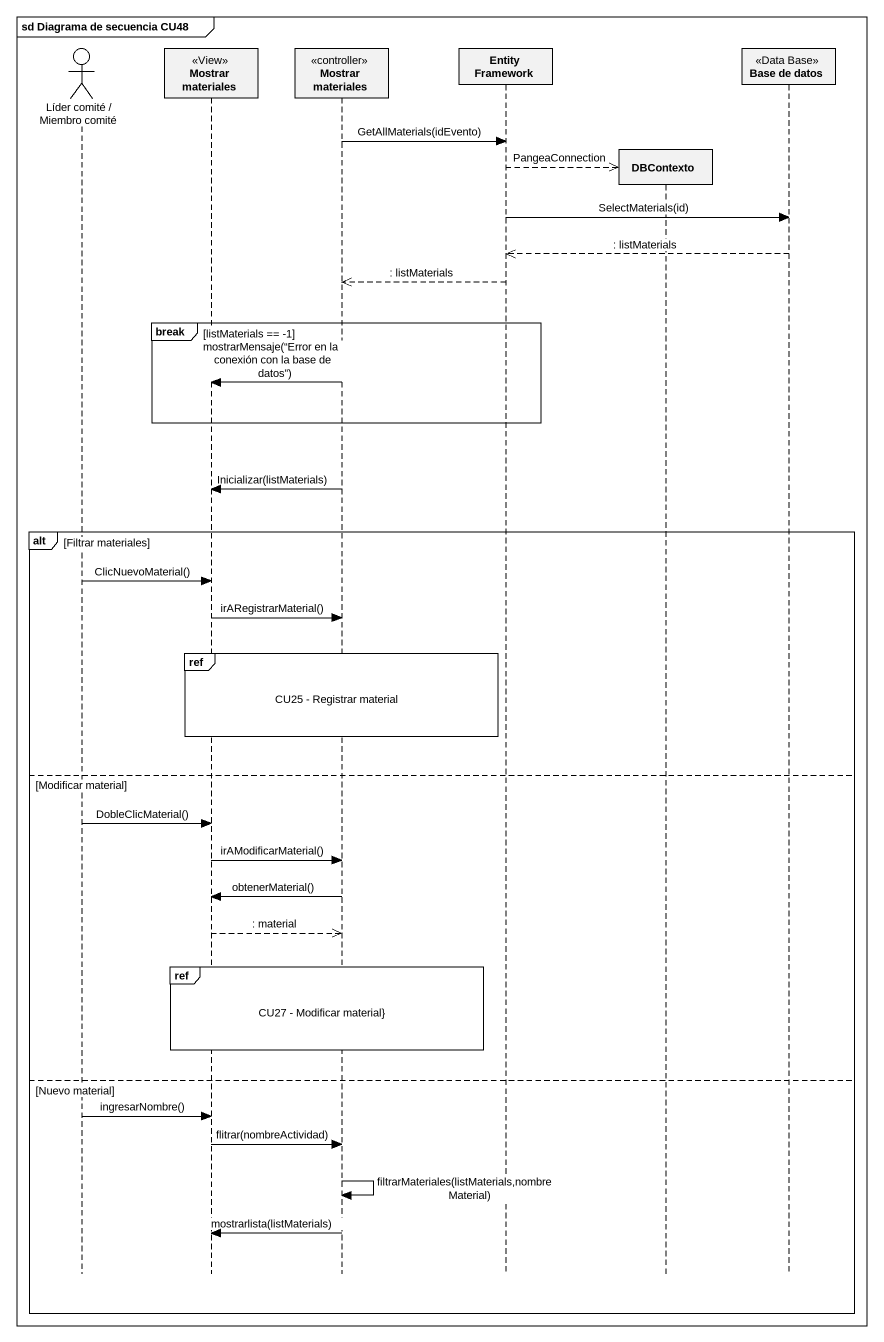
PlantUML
@startuml
mainframe sd Diagrama de secuencia CU48
hide footbox
actor "Líder comité / Miembro comité" as Líder_comité_Miembro_comité
participant "Mostrar materiales" as Mostrar_materiales <<View>>
participant "Mostrar materiales" as Mostrar_materiales_2 <<controller>>
participant "Entity Framework" as Entity_Framework
participant DBContexto
participant "Base de datos" as Base_de_datos <<Data Base>>

Mostrar_materiales_2 -> Entity_Framework : GetAllMaterials(idEvento)
Entity_Framework -->> DBContexto ** : PangeaConnection
Entity_Framework -> Base_de_datos : SelectMaterials(id)
Base_de_datos -->> Entity_Framework : : listMaterials
Entity_Framework -->> Mostrar_materiales_2 : : listMaterials
break listMaterials == -1
  Mostrar_materiales_2 -> Mostrar_materiales : mostrarMensaje(“Error en la conexión con la base de datos”)
end
Mostrar_materiales_2 -> Mostrar_materiales : Inicializar(listMaterials)
alt Filtrar materiales
  Líder_comité_Miembro_comité -> Mostrar_materiales : ClicNuevoMaterial()
  Mostrar_materiales -> Mostrar_materiales_2 : irARegistrarMaterial()
  ref over Mostrar_materiales, Mostrar_materiales_2 : CU25 - Registrar material
else Modificar material
  Líder_comité_Miembro_comité -> Mostrar_materiales : DobleClicMaterial()
  Mostrar_materiales -> Mostrar_materiales_2 : irAModificarMaterial()
  Mostrar_materiales_2 -> Mostrar_materiales : obtenerMaterial()
  Mostrar_materiales -->> Mostrar_materiales_2 : : material
  ref over Mostrar_materiales, Mostrar_materiales_2 : CU27 - Modificar material}
else Nuevo material
  Líder_comité_Miembro_comité -> Mostrar_materiales : ingresarNombre()
  Mostrar_materiales -> Mostrar_materiales_2 : flitrar(nombreActividad)
  Mostrar_materiales_2 -> Mostrar_materiales_2 : filtrarMateriales(listMaterials,nombreMaterial)
  Mostrar_materiales_2 -> Mostrar_materiales : mostrarlista(listMaterials)
end
@enduml
